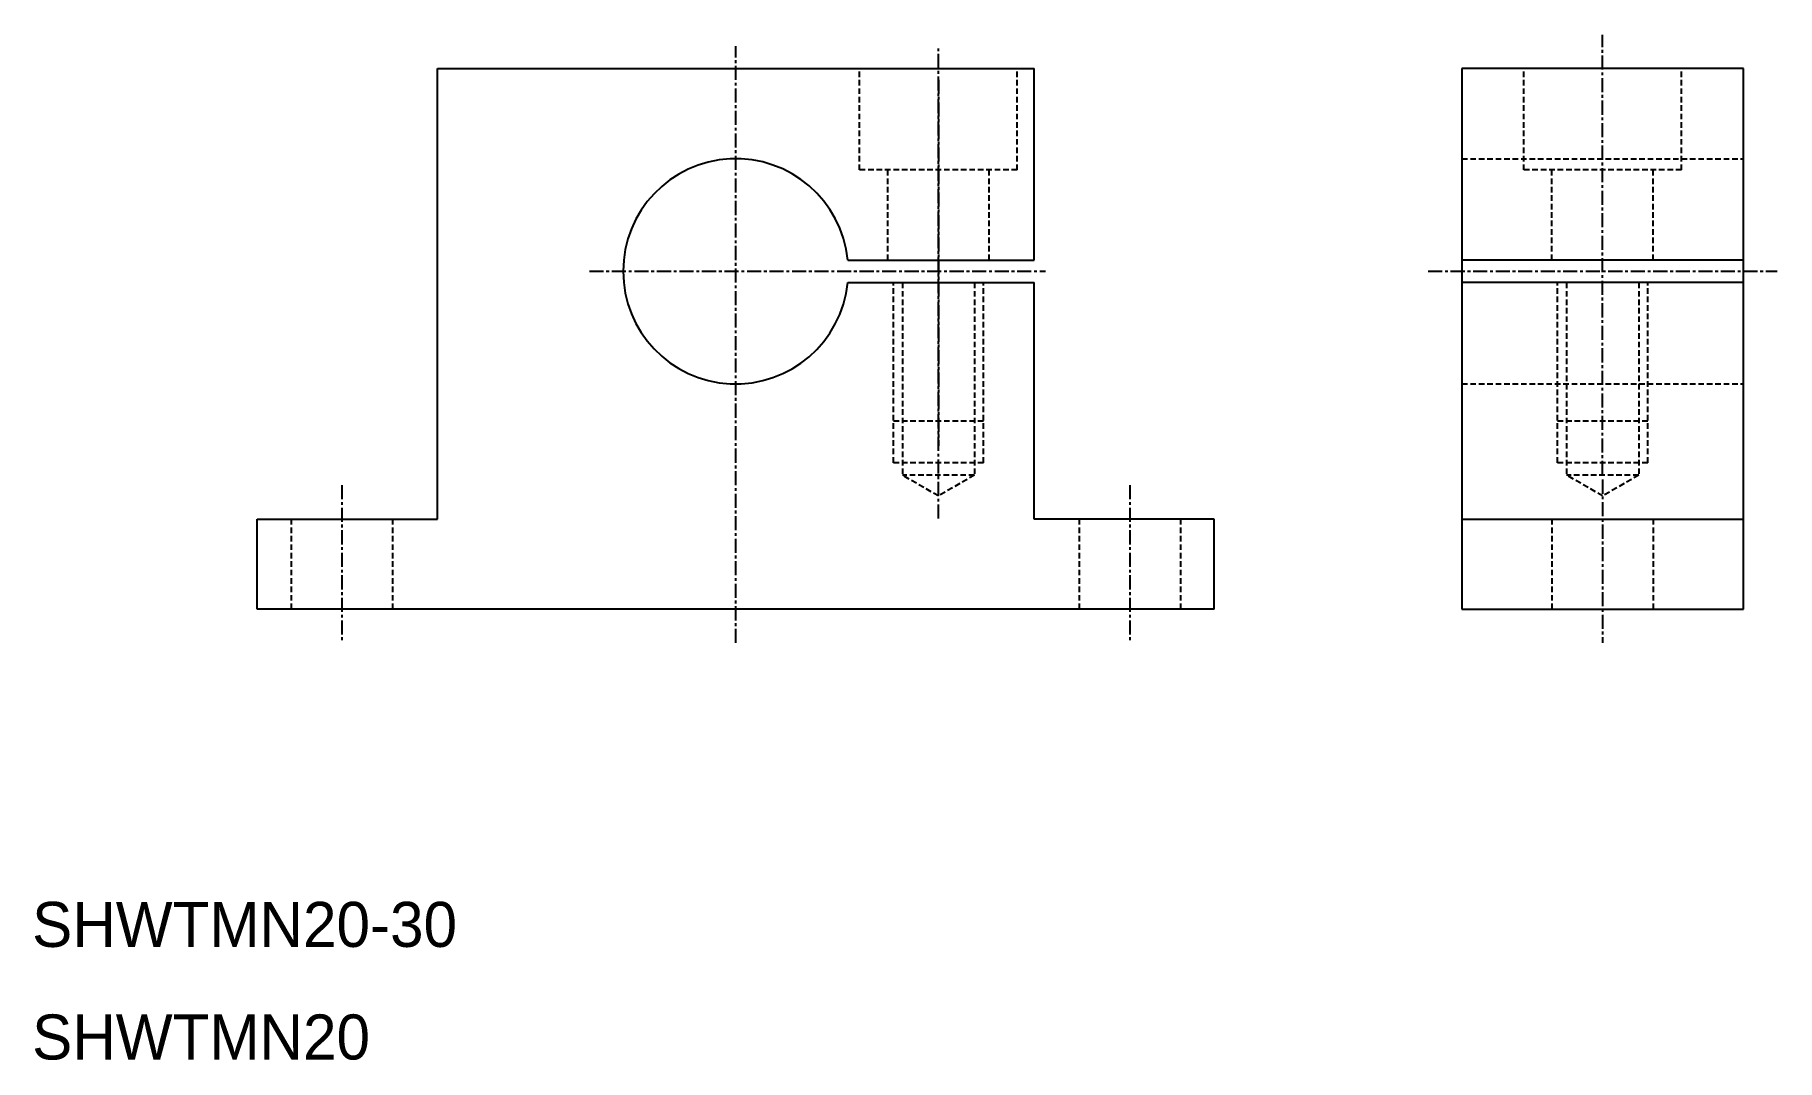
# Model space of a CAD drawing. Extents: x 10 to 165, y 10 to 101.
import ezdxf

# ---------------------------------------------------------------- set-up
doc = ezdxf.new("R2010")
doc.units = 0
doc.linetypes.add('CENTER', pattern=[2, 1.25, -0.25, 0.25, -0.25])
doc.linetypes.add('DASHED', pattern=[0.75, 0.5, -0.25])
doc.layers.get('0').update_dxf_attribs({"linetype": 'CONTINUOUS'})
doc.layers.add('CENTER', color=1, linetype='CENTER')

msp = doc.modelspace()

# ---------------------------------------------------------------- linework, layer by layer
at = {"color": 7, "linetype": 'CONTINUOUS'}
for p, q in [((46, 98), (72.5, 98)), ((46, 58), (46, 98)), ((72.5, 98), (99, 98)), ((99, 81), (99, 98)), ((137, 98), (137, 50)), ((162, 98), (137, 98)), ((162, 50), (162, 98)), ((82.45, 81), (99, 81)), ((162, 81), (137, 81)), ((82.45, 79), (99, 79)), ((99, 58), (99, 79)), ((162, 79), (137, 79)), ((30, 58), (46, 58)), ((30, 50), (30, 58)), ((115, 58), (99, 58)), ((115, 50), (115, 58)), ((137, 58), (162, 58)), ((115, 50), (30, 50)), ((137, 50), (162, 50))]:
    msp.add_line(p, q, dxfattribs=at)
at = {"color": 3, "linetype": 'DASHED'}
for p, q in [((83.5, 89), (83.5, 98)), ((97.5, 89), (97.5, 98)), ((142.5, 89), (142.5, 98)), ((156.5, 89), (156.5, 98)), ((137, 90), (162, 90)), ((97.5, 89), (83.5, 89)), ((86, 81), (86, 89)), ((95, 81), (95, 89)), ((156.5, 89), (142.5, 89)), ((145, 81), (145, 89)), ((154, 81), (154, 89)), ((86.5, 63), (86.5, 79)), ((87.3, 79), (87.3, 61.9)), ((93.7, 79), (93.7, 61.9)), ((94.5, 63), (94.5, 79)), ((145.5, 63), (145.5, 79)), ((146.3, 79), (146.3, 61.9)), ((152.7, 79), (152.7, 61.9)), ((153.5, 63), (153.5, 79)), ((137, 70), (162, 70)), ((94.5, 66.7), (86.5, 66.7)), ((153.5, 66.7), (145.5, 66.7)), ((94.5, 63), (86.5, 63)), ((153.5, 63), (145.5, 63)), ((90.5, 60.05), (87.3, 61.9)), ((93.7, 61.9), (87.3, 61.9)), ((93.7, 61.9), (90.5, 60.05)), ((152.7, 61.9), (146.3, 61.9)), ((149.5, 60.05), (146.3, 61.9)), ((152.7, 61.9), (149.5, 60.05)), ((33, 58), (33, 50)), ((42, 58), (42, 50)), ((103, 58), (103, 50)), ((112, 58), (112, 50)), ((145, 58), (145, 50)), ((154, 58), (154, 50))]:
    msp.add_line(p, q, dxfattribs=at)
at = {"color": 7, "linetype": 'CONTINUOUS'}
msp.add_arc((72.5, 80), 10, 5.7392, 354.2608, dxfattribs=at)
at = {"layer": 'CENTER', "color": 1, "linetype": 'CENTER'}
for p, q in [((149.5, 61.91), (149.5, 101)), ((72.5, 47), (72.5, 100)), ((90.5, 58.05), (90.5, 100)), ((90.5, 97), (90.5, 64.5)), ((59.5, 80), (100, 80)), ((134, 80), (165, 80)), ((37.5, 61), (37.5, 47)), ((107.5, 61), (107.5, 47)), ((149.5, 61.5), (149.5, 47))]:
    msp.add_line(p, q, dxfattribs=at)

# ---------------------------------------------------------------- texts
at = {"color": 7, "linetype": 'CONTINUOUS'}
for s, p in [('SHWTMN20-30', (10, 20)), ('SHWTMN20', (10, 10))]:
    msp.add_text(s, height=4, dxfattribs=at).set_placement(p)

doc.saveas('drawing.dxf')
